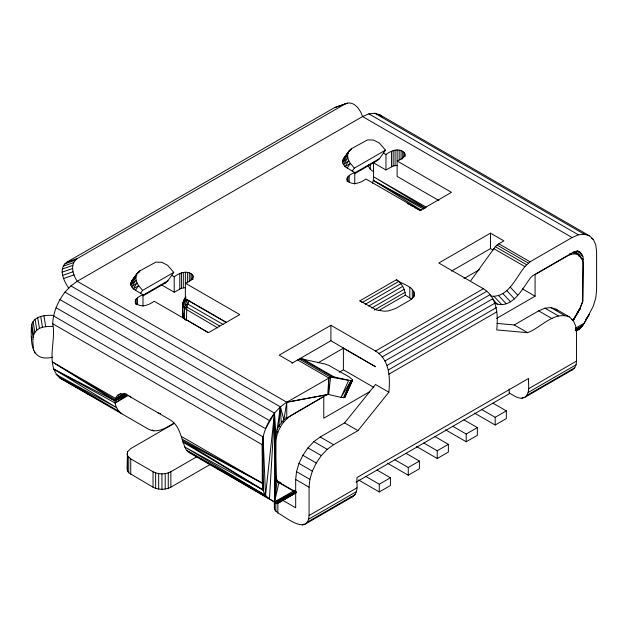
<?xml version="1.0" encoding="UTF-8"?>
<svg xmlns="http://www.w3.org/2000/svg" width="628" height="628" viewBox="0 0 628 628"><rect width="100%" height="100%" fill="white"/><g stroke="black" fill="none" stroke-linecap="round" stroke-linejoin="round"><path stroke-width="0.94" d="M174.082 423.036C166.624 427.401 157.644 433.697 148.781 429.356L59.911 378.04C45.035 364.68 56.434 340.784 52.728 323.742C53.113 312.179 58.012 301.236 64.99 292.146L274.514 413.114L274.546 501.968L293.457 491.041L295.56 492.258L276.65 503.177C270.966 500.155 264.694 496.787 263.085 489.981L263.085 436.9C266.366 422.989 274.554 409.951 286.768 402.242L330.618 377.145L333.931 376.879L348.681 380.293L352.371 380.529L352.512 379.822L349.349 377.02L328.672 365.315L324.778 363.965L301.142 358.761L297.609 359.954L328.813 377.97L328.562 394.494L341.012 397.375L344.701 397.603L352.371 380.529L345.235 396.04L346.169 393.246M56.018 307.696L265.542 428.665L274.514 413.114L269.436 499.009L186.555 450.37C180.801 440.024 181.029 425.572 169.081 419.229L128.065 395.554L124.061 393.952L120.419 393.913L117.475 395.452C112.161 401.017 116.376 410.131 121.879 413.821M274.514 413.114L275.629 436.994L275.629 475.42L274.546 501.968L294.728 491.779L275.818 502.69L295.56 492.258L277.246 503.515L296.18 492.611L277.27 503.53L189.64 452.937L186.555 450.37L265.534 495.398L274.514 413.114L276.014 478.536L274.546 501.968L277.27 503.53L296.157 492.603L293.457 491.041M328.813 377.97L327.769 394.439L286.768 402.242L77.244 281.281C72.848 274.797 69.465 263.736 77.448 258.485L344.929 104.06C353.478 99.719 360.323 109.46 362.56 116.557L572.084 237.525L578.427 234.825L584.338 234.236L589.417 235.806L593.319 239.417L595.768 244.834L596.6 251.679L596.6 290.105L595.768 297.915L593.319 306.158L584.307 323.122L581.104 327.408L576.622 330.705M185.857 296.973C181.037 302.947 182.575 311.425 183.4 318.474L182.772 314.997L183.58 316.779M275.629 436.994L277.121 429.693L278.895 426.004L280.426 406.873L70.901 285.905L64.99 292.146M68.813 288.252C63.828 281.077 57.713 268.549 66.992 262.08L334.473 107.655L347.425 103.11M207.578 332.33L184.467 318.632L184.467 308.34L185.653 304.651L186.147 299.368L182.772 304.698L183.203 316.881L185.386 320.233M184.554 300.223L184.734 298.551L182.889 303.057L185.653 304.651L186.775 307.006L186.469 320.139M263.085 436.9L262.253 444.71L262.253 483.136L263.085 489.981L184.279 446.728L265.534 495.398L263.085 436.9L53.561 315.939M282.953 500.422L295.686 507.769L295.686 479.462L296.526 471.652L298.975 463.409L302.869 455.292L307.948 447.866L313.859 441.617L320.209 436.994L344.599 422.911L375.489 384.485L388.858 392.21L357.976 430.627L333.578 444.71L327.235 449.342L321.324 455.583L316.245 463.017L312.344 471.126L309.894 479.368L309.062 487.179L309.062 515.494C307.924 535.912 285.245 516.765 277.859 512.919L274.593 509.653L274.161 501.018M372.49 183.219L373.322 180.409L373.699 171.891L370.308 169.301L368.503 166.404L368.503 164.473M185.872 297.35L184.624 298.488L183.549 303.442L183.203 306.582L184.467 308.34L217.704 327.887M299.407 359.13L330.618 377.145L328.562 394.494L286.768 402.242L283.887 419.787L278.895 426.004M277.129 481.001L274.546 501.968L278.911 482.642L277.129 481.001L276.014 478.536M305.145 524.152L353.069 496.481C358.988 492.14 356.39 483.701 356.987 477.531L528.619 378.441C528.015 384.611 530.621 393.05 524.702 397.391C519.207 400.012 513.892 395.499 509.3 393.026M524.702 397.391L572.618 369.727L574.746 367.757L576.08 364.797L576.535 361.069L576.535 332.754L575.703 325.908L573.254 320.492L569.361 316.881L555.984 309.157L550.905 307.594L544.994 308.175L538.643 310.876L514.254 324.959L496.881 323.404M277.121 429.693L280.426 406.873L283.887 419.787L326.905 394.627M183.101 313.827L183.282 317.713M52.728 357.206C31.267 362.136 30.686 343.649 31.4 326.796C32.24 315.986 45.514 314.691 53.93 315.515M33.582 350.605C33.166 343.877 31.141 335.305 36.832 330.187C41.197 326.34 47.288 326.56 52.728 326.317M344.843 396.904L344.701 397.603L351.06 380.686L341.012 397.375L348.681 380.293L330.618 377.145M143.003 306.37L143.003 294.791C139.4 295.772 131.448 300.914 137.43 304.439C143.019 307.532 149.495 304.698 154.15 301.228L208.535 332.628L239.739 314.604L185.354 283.204C188.957 282.223 196.909 277.081 190.928 273.557C185.339 270.464 178.862 273.298 174.207 276.775L171.703 275.331M210.341 464.39L170.863 487.179C165.384 490.005 158.515 490.005 153.036 487.179L128.74 472.805L127.476 471.047L127.052 469.163L127.476 451.838L130.742 448.573L174.419 423.358M354.757 184.114L354.757 172.535C351.154 173.516 343.202 178.658 349.184 182.191C354.773 185.276 361.249 182.442 365.904 178.972L420.289 210.372L451.493 192.356L397.108 160.956C400.703 159.967 408.663 154.833 402.681 151.301C397.092 148.208 390.616 151.042 385.961 154.519L383.457 153.075M274.161 507.769L274.593 505.885M414.425 293.888L413.891 296.243L412.313 298.441L409.809 300.325L395.546 308.56L388.481 310.915L384.399 311.221L376.517 310.004L359.883 300.836L396.441 279.735C402.053 284.633 414.99 286.148 414.425 295.764M183.549 303.442L184.467 308.34L186.775 307.006L189.083 301.063M369.696 391.691L323.773 418.201L323.773 396.582L291.455 415.241C282.38 421.082 276.367 431.491 275.849 442.269L275.849 475.184L276.226 478.293L277.341 480.75L279.115 482.398M184.734 298.551L182.889 303.057M343.39 397.767L351.06 380.686M345.219 396.048L352.512 379.822M470.867 280.559L495.304 246.663L498.836 243.782L503.876 240.869L490.499 233.145L438.791 263.006L483.372 288.739C497.431 297.177 498.232 315.413 496.74 329.92L527.63 332.683C540.936 327.714 553.81 310.962 569.361 316.881M572.917 320.649L579.738 308.835L582.627 301.401L583.004 264.938C583.459 258.665 578.835 254.018 573.34 251.891M573.034 320.311L579.942 308.843L582.847 301.385L583.224 259.403C583.428 255.502 581.026 252.087 577.415 250.713M576.685 313.639L579.942 308.843L573.152 320.602L579.942 308.843L577.572 311.967M143.003 294.791L133.254 288.904L130.742 285.049L131.472 281.477L137.846 272.521L139.887 270.856L155.838 262.135L161.828 262.308L167.597 265.283L173.76 272.395L167.841 280.818L165.721 282.788L142.948 295.937M354.757 172.535L345.007 166.648L342.496 162.793L343.226 159.222L349.6 150.265L351.641 148.601L367.592 139.879L373.582 140.06L379.351 143.027L385.514 150.147L379.595 158.562L377.467 160.532L354.702 173.681M138.812 272.387L139.887 270.856L138.168 273.054M135.35 290.371L138.694 285.614C135.742 281.996 134.612 276.328 137.846 272.521L131.472 281.477L136.464 274.719L130.734 283.259L135.844 277.309L130.742 285.049L136.033 280.119L131.597 287.027L136.998 282.953L133.254 288.904L138.694 285.614L142.556 290.411L140.499 293.347M350.565 150.131L351.641 148.601L350.495 150.068M347.103 168.116L350.448 163.358C347.496 159.74 346.366 154.072 349.6 150.265L343.226 159.222L348.218 152.463L342.488 161.004L347.598 155.053L342.496 162.793L347.786 157.863L343.351 164.779L348.752 160.697L345.007 166.648L350.448 163.358L354.31 168.163L352.253 171.091M576.308 330.854L578.773 329.433L579.895 327.84M585.5 319.856L589.417 314.267L582.745 325.492L578.773 329.433L576.473 330.54M490.539 296.071C508.24 298.308 515.792 277.435 524.93 266.61L530.04 261.798L572.084 237.525M494.283 303.034C511.632 310.491 522.308 288.99 530.291 278.023L532.85 275.614L572.084 252.966L574.965 251.742L577.65 251.475L579.958 252.189M132.429 280.378L135.876 275.982M344.183 158.123L348.202 152.996M70.901 285.905L77.244 281.281L362.56 116.557L368.903 113.856L374.814 113.268L379.893 114.838L589.417 235.806M59.911 378.04L118.794 411.254L56.018 374.429L116.518 407.603L53.561 369.013L115.136 403.019L127.044 394.886M123.873 393.591L115.513 398.419L52.728 362.168L115.159 399.628L124.854 393.324M575.342 330.108L582.745 325.492L575.342 329.763M126.126 394.031L114.987 400.892L53.561 369.013M279.421 501.803L281.085 500.775M283.581 499.236L285.245 498.216M576.198 330.391L581.104 327.408L576.166 330.257M142.556 290.411L173.76 272.395M354.31 168.163L385.514 150.147M142.54 295.427L167.841 280.818M354.294 173.171L379.595 158.562M161.153 284.68L174.207 292.216L181.413 288.276L185.354 287.663M372.906 162.424L385.961 169.96L393.167 166.02L397.108 165.415M117.475 395.452L120.819 393.521M115.136 403.019L128.253 395.452M411.693 299.164L405.35 295.176C405.146 289.932 402.532 284.979 398.749 281.415L362.191 302.523L359.883 300.836M365.174 304.313L400.899 283.683M388.858 392.21C390.349 377.695 389.548 359.459 375.489 351.028L330.909 325.288L279.193 355.142L292.57 362.866M368.683 306.056L402.744 286.392M371.76 308.042L404.157 289.335M374.312 310.083L405.052 292.334M378.77 310.522L405.35 295.176M291.91 363.243L330.909 340.729L375.489 366.728L343.39 348.195L317.956 362.882M451.501 271.108L490.499 248.594L493.011 250.038M463.99 278.565L479.243 269.757M375.489 351.028L483.372 288.739M339.151 372.263L343.39 369.814L373.793 387.374M127.052 453.722L127.476 455.606L130.742 458.872L153.036 471.738C158.515 474.564 165.384 474.564 170.863 471.738L196.902 456.705M378.943 353.548L486.826 291.266M382.169 356.955L490.052 294.673M384.94 361.006L492.823 298.724M387.068 365.433L494.95 303.151M388.402 369.931L496.285 307.649M388.858 374.194L496.74 311.904M496.67 318.38L535.08 296.204L535.08 274.585L567.398 255.926L571.441 254.207L575.201 253.838L578.435 254.835M575.264 328.342L584.307 323.122M275.606 502.573L276.924 503.334L295.843 492.415M356.139 482.139L509.222 393.756L509.222 388.991M309.062 515.494L356.987 487.823M528.619 388.732L576.535 361.069M308.607 519.23L356.531 491.559M528.164 392.469L576.08 364.797M302.374 525.008L304.054 524.035M307.273 522.182L355.197 494.511M521.931 398.246L523.611 397.281M526.821 395.42L574.746 367.757M365.904 476.503L379.273 484.219L390.42 477.79L390.42 485.507L379.273 491.944L358.549 479.973M394.879 459.775L408.255 467.491L419.394 461.054L419.394 468.778L408.255 475.215L387.523 463.244M423.853 443.038L437.229 450.763L448.376 444.326L448.376 452.05L437.229 458.487L416.497 446.516M452.827 426.31L466.204 434.034L477.351 427.597L477.351 435.322L466.204 441.751L445.48 429.788M481.809 409.582L495.178 417.306L506.325 410.869L506.325 418.593L495.178 425.023L474.454 413.059M115.159 399.628L126.008 393.882M126.934 394.69L114.987 400.892L52.728 362.168M576.088 330.454L578.773 329.433M334.473 107.655L344.929 104.06M66.992 262.08L77.448 258.485M64.88 263.799L75.329 260.204M63.279 266.162L73.735 262.567M62.321 269.019L72.77 265.424M62.054 272.167L72.51 268.572M62.502 275.402L72.958 271.806M63.64 278.487L74.096 274.891M185.653 304.651L187.662 304.007L223.121 324.48M163.869 283.361L165.721 282.788M570.774 370.292L572.618 369.727M350.298 497.337L353.069 496.481M158.24 412.973L160.548 413.687M86.813 393.575L88.509 394.101M216.542 468.472L218.238 468.998M259.788 493.443L262.323 494.22M181.633 436.593L262.253 483.136L182.615 440.73L263.085 489.981L262.253 444.71L52.728 323.742M421.404 210.294L373.322 180.409L424.834 208.402M407.289 203.464L409.001 204.406M410.712 205.348L412.423 206.29M414.135 207.232L420.124 210.537M182.285 439.208L262.253 483.136M373.322 180.409L423.562 209.179M294.524 491.653L296.18 492.611L277.215 481.66L278.911 482.642M250.305 487.964L251.365 488.576M374.814 113.268L584.338 234.236M591.615 238.444L593.319 239.417M368.903 113.856L578.427 234.825M576.645 250.886L581.732 253.83M574.361 251.388L582.847 256.287M572.658 252.362L575.201 253.838M578.364 255.659L580.916 257.135M580.68 257.935L583.224 259.403M569.737 253.225L571.441 254.207M438.941 200.552L397.108 176.397L397.108 149.966M498.836 243.782L530.04 261.798M497.031 245.03L528.234 263.046M495.304 246.663L526.507 264.678M426.31 207.232L373.699 176.861L425.195 207.954M493.718 248.594L524.93 266.61M522.41 288.888L535.08 296.204M550.905 307.594L564.282 315.311M571.582 319.526L573.254 320.492M544.994 308.175L558.363 315.9M538.643 310.876L552.02 318.6M514.254 324.959L527.63 332.683M492.949 403.145L506.325 410.869M463.974 419.881L477.351 427.597M302.72 358.863L333.931 376.879M301.142 358.761L332.345 376.776M435 436.609L448.376 444.326M226.355 322.321L185.354 298.653L185.354 272.222M184.624 298.488L226.229 322.509M186.775 307.006L219.698 326.018M406.026 453.338L419.394 461.054M344.599 422.911L357.976 430.627M285.716 417.204L287.412 418.185M320.209 436.994L333.578 444.71M377.043 470.066L390.42 477.79M281.956 421.184L283.652 422.157M313.859 441.617L327.235 449.342M59.911 299.58L269.436 420.548M278.722 425.91L280.418 426.891M307.948 447.866L321.324 455.583M276.241 431.075L277.937 432.056M302.869 455.292L316.245 463.017M298.975 463.409L312.344 471.126M296.526 471.652L309.894 479.368M295.686 479.462L309.062 487.179M275.645 479.776L277.341 480.75M279.327 481.896L281.022 482.877M293.763 490.233L296.306 491.7M276.563 480.922L295.702 491.975M152.164 429.937L153.86 430.918M182.897 442.143L263.085 489.981M131.331 397.438L129.69 395.978M396.441 279.735L398.749 281.415M379.893 114.838L382.491 117.248M555.984 309.157L557.279 310.365M510.171 287.059L517.841 295.278M506.882 290.725L514.552 298.944M502.902 293.614L510.572 301.84M498.506 295.529L506.176 303.756M493.993 296.345L501.67 304.564M492.87 299.43L497.345 304.219M186.147 299.368L187.662 304.007M31.4 337.087L31.824 339.732M43.952 315.821L45.711 326.693M40.702 316.347L42.461 327.219M37.68 317.54L39.431 328.413M35.074 319.314L36.832 330.187M33.08 321.56L34.838 332.432M31.824 324.103L33.582 334.975M31.4 326.796L33.151 337.668M34.54 351.209L34.838 353.022M280.426 406.873L281.203 422.628M286.768 402.242L286.768 417.691M495.178 417.306L495.178 425.023M490.499 233.145L490.499 248.594M466.204 434.034L466.204 441.751M437.229 450.763L437.229 458.487M413.891 291.533L413.891 297.146M412.313 289.335L412.313 298.7M409.809 287.451L409.809 297.751M408.255 467.491L408.255 475.215M404.989 154.519L404.989 156.451M404.715 153.342L404.715 156.239M403.93 152.243L403.93 157.071M402.681 151.301L402.681 159.025M401.049 150.579L401.049 159.269M399.149 150.123L399.149 159.779M395.067 150.123L395.067 165.564M393.167 150.579L393.167 166.02M391.534 151.301L391.534 166.742M385.961 154.519L385.961 169.96M379.273 484.219L379.273 491.944M373.495 162.118L373.495 171.774M370.308 164.473L370.308 169.301M349.184 175.754L349.184 182.513M347.928 176.696L347.928 181.523M347.143 177.795L347.143 181.649M343.39 348.195L343.39 369.814M330.909 325.288L330.909 340.729M277.859 502.306L277.859 512.919M275.849 501.756L275.849 511.412M274.593 501.065L274.593 509.653M192.969 275.598L192.969 279.46M192.176 274.499L192.176 279.327M190.928 273.557L190.928 280.316M189.295 272.835L189.295 281.517M187.395 272.379L187.395 282.993M183.313 272.379L183.313 287.82M181.413 272.835L181.413 288.276M179.781 273.557L179.781 288.998M174.207 276.775L174.207 292.216M170.863 471.738L170.863 487.179M168.257 472.892L168.257 488.341M165.211 473.622L165.211 489.063M161.946 473.873L161.946 489.314M158.688 473.622L158.688 489.063M155.642 472.892L155.642 488.341M153.036 471.738L153.036 487.179M137.43 298.01L137.43 304.761M136.174 298.952L136.174 304.737M135.389 300.043L135.389 303.905M130.742 458.872L130.742 474.313M128.74 457.365L128.74 472.805M127.476 451.838L127.476 453.769M127.476 455.606L127.476 471.047"/></g></svg>
